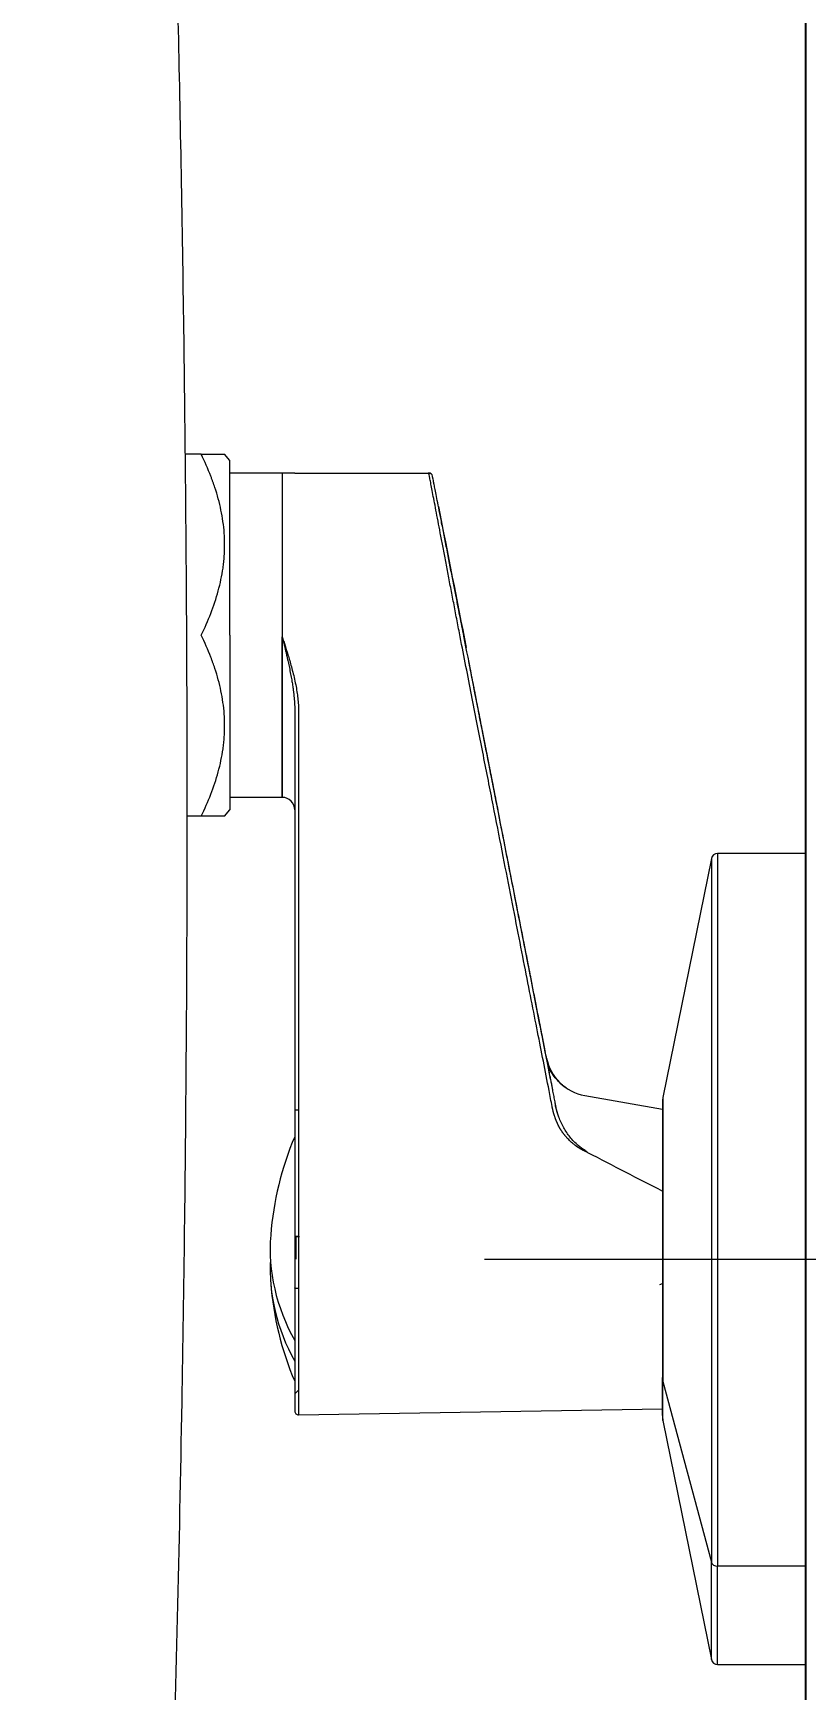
# Model space of a CAD drawing. Extents: x 19821 to 22981, y -91 to 2224.
# Drawn here: x 21900.9 to 21962.9, y 423.5 to 556.3 of the extents above; entities that cross this region are included whole.
import ezdxf

# ---------------------------------------------------------------- set-up
doc = ezdxf.new("R2010")
doc.units = 0
doc.header["$LTSCALE"] = 10
doc.header["$MEASUREMENT"] = 0
doc.header["$PDMODE"] = 3
doc.header["$PDSIZE"] = -10
doc.linetypes.add('CENTER2', pattern=[28.575, 19.05, -3.175, 3.175, -3.175])
doc.layers.get('0').update_dxf_attribs({"linetype": 'CONTINUOUS'})
doc.layers.get('DEFPOINTS').update_dxf_attribs({"linetype": 'CONTINUOUS'})
doc.layers.add('1', color=7, linetype='CONTINUOUS')
doc.layers.add('Cneter', color=1, linetype='CENTER2', lineweight=13)
doc.styles.add('Daelim Dimension', font='NanumGothic.ttf')
doc.dimstyles.new('DEFAULT', dxfattribs={"dimscale": 2, "dimtxt": 2, "dimasz": 2, "dimexe": 0, "dimexo": 2, "dimgap": 1, "dimtad": 1, "dimdec": 1, "dimzin": 9, "dimdsep": 46, "dimtxsty": 'Daelim Dimension', "dimcen": 0.5, "dimclrd": 5, "dimclre": 5, "dimclrt": 256, "dimadec": 1, "dimazin": 0, "dimtfac": 1, "dimtdec": 1, "dimtix": 1, "dimtmove": 0, "dimatfit": 3, "dimfxl": 1, "dimtolj": 1, "dimtzin": 1, "dimlwd": 9, "dimlwe": 9, "dimarcsym": 0})

# ---------------------------------------------------------------- blocks, each defined once
blk = doc.blocks.new('*D14')
at = {"color": 5, "lineweight": 9, "ltscale": 0.5, "transparency": 16777216}
for p, q in [((21966.92, 490.52), (22026.73, 490.52)), ((22024.73, 482.52), (22024.73, 433.52)), ((21966.92, 425.52), (22026.73, 425.52)), ((22024.73, 425.52), (22024.73, 356.32))]:
    blk.add_line(p, q, dxfattribs=at)
at = {"color": 5, "ltscale": 0.5, "transparency": 16777216}
for points in [[(22023.4, 482.52), (22026.06, 482.52), (22024.73, 490.52)], [(22023.4, 433.52), (22026.06, 433.52), (22024.73, 425.52)]]:
    blk.add_solid(points, dxfattribs=at)
at = {"layer": 'DEFPOINTS', "color": 0, "ltscale": 0.5, "transparency": 16777216}
for p in [(21962.92, 490.52), (22024.73, 490.52), (21962.92, 425.52)]:
    blk.add_point(p, dxfattribs=at)
at = {"color": 7, "ltscale": 0.5, "transparency": 16777216, "insert": (22011.84, 382.61), "char_height": 20, "attachment_point": 5, "rotation": 90, "style": 'Daelim Dimension'}
blk.add_mtext('\\A1;{\\fISOCPEUR|b0|i0|c0|p34;%%C}65', dxfattribs=at)
blk = doc.blocks.new('*D18')
at = {"color": 5, "lineweight": 9, "ltscale": 0.5, "transparency": 16777216}
for p, q in [((21836.72, 1429.78), (22153.24, 1429.78)), ((22151.24, 1421.78), (22151.24, 466.02)), ((21994.53, 458.02), (22153.24, 458.02))]:
    blk.add_line(p, q, dxfattribs=at)
at = {"color": 5, "ltscale": 0.5, "transparency": 16777216}
for points in [[(22149.91, 1421.78), (22152.57, 1421.78), (22151.24, 1429.78)], [(22149.91, 466.02), (22152.57, 466.02), (22151.24, 458.02)]]:
    blk.add_solid(points, dxfattribs=at)
at = {"layer": 'DEFPOINTS', "color": 0, "ltscale": 0.5, "transparency": 16777216}
for p in [(21832.72, 1429.78), (21990.53, 458.02), (22151.24, 458.02)]:
    blk.add_point(p, dxfattribs=at)
at = {"color": 7, "ltscale": 0.5, "transparency": 16777216, "insert": (22135.53, 943.9), "char_height": 20, "attachment_point": 5, "rotation": 90, "style": 'Daelim Dimension'}
blk.add_mtext('\\A1;(1140)', dxfattribs=at)

msp = doc.modelspace()

# ---------------------------------------------------------------- linework, layer by layer
at = {"ltscale": 0.5}
msp.add_line((21962.92, 208.85), (21962.92, 1609.68), dxfattribs=at)
at = {"layer": '1', "color": 7, "linetype": 'Continuous', "lineweight": 18}
for p, q in [((21914.42, 522.52), (21913.13, 522.52)), ((21916.72, 522.02), (21916.3, 522.52)), ((21916.72, 508.02), (21916.72, 522.02)), ((21921.92, 521.02), (21916.72, 521.02)), ((21920.92, 521.02), (21920.92, 495.02)), ((21921.92, 521.02), (21932.68, 521.02)), ((21916.72, 508.02), (21916.72, 494.02)), ((21916.3, 493.52), (21916.72, 494.02)), ((21920.92, 495.02), (21916.72, 495.02)), ((21914.42, 493.52), (21913.27, 493.52)), ((21955.34, 490.12), (21951.46, 470.97)), ((21962.92, 490.52), (21955.83, 490.52)), ((21962.92, 433.4), (21962.92, 490.52)), ((21945.19, 471.12), (21951.42, 470.02)), ((21951.42, 470.57), (21951.42, 448.52)), ((21921.92, 469.99), (21921.92, 459.82)), ((21921.92, 447.22), (21922.23, 447.52)), ((21951.42, 445.47), (21951.42, 448.52)), ((21922.23, 445.53), (21951.42, 446.02)), ((21951.46, 445.07), (21955.34, 425.92)), ((21962.92, 425.52), (21962.92, 433.4)), ((21955.83, 425.52), (21962.92, 425.52))]:
    msp.add_line(p, q, dxfattribs=at)
at = {"layer": '1', "color": 7, "linetype": 'Continuous', "lineweight": 13}
for p, q in [((21920.92, 495.02), (21920.92, 507.89)), ((21955.34, 490.12), (21955.34, 433.71)), ((21955.83, 490.52), (21955.83, 433.4)), ((21951.46, 470.97), (21951.46, 448.21)), ((21951.22, 455.98), (21951.42, 456.05)), ((21951.46, 445.07), (21951.46, 448.21)), ((21951.46, 448.21), (21955.34, 433.71)), ((21955.34, 425.92), (21955.34, 433.71)), ((21955.83, 425.52), (21955.83, 433.4)), ((21962.92, 433.4), (21955.83, 433.4))]:
    msp.add_line(p, q, dxfattribs=at)
at = {"layer": '1', "color": 7, "linetype": 'Continuous', "lineweight": 18}
for centre, radius, start, end in [((21920.92, 494.02), 1, 0, 90), ((21955.83, 490.02), 0.5, 90, 168.5507), ((21953.42, 470.57), 2, 168.5507, 180), ((21944.93, 458.02), 25.01, 156.9308, 175.6101), ((21944.93, 458.02), 25.01, 184.3899, 203.0692), ((21922.22, 445.83), 0.3, 180, 270.971), ((21953.42, 445.47), 2, 180, 191.4493), ((21955.83, 426.02), 0.5, 191.4493, 270)]:
    msp.add_arc(centre, radius, start, end, dxfattribs=at)
for centre, major_axis, ratio, start_param, end_param in [((21932.68, 520.72), (0, -0.3), 1, 1.764419, 3.141593), ((21945.85, 474.86), (0.6, 3.75), 1, 1.923377, 3.126033), ((21922.22, 469.99), (0.3, 0), 0.010013, 3.141593, 4.712389), ((21944.93, 458.84), (-24.98, 0), 0.757392, 6.225118, 6.682871), ((21944.93, 457.2), (-24.98, 0), 0.757392, 6.240032, 6.682871)]:
    msp.add_ellipse(centre, major_axis=major_axis, ratio=ratio, start_param=start_param, end_param=end_param, dxfattribs=at)
at = {"layer": '1', "color": 7, "linetype": 'Continuous', "lineweight": 13}
for centre, major_axis, start_param, end_param in [((21953.42, 448.52), (-2, 0), 0, 0.199829), ((21955.83, 433.78), (0.5, 0), 3.341421, 4.712389)]:
    msp.add_ellipse(centre, major_axis=major_axis, ratio=0.757392, start_param=start_param, end_param=end_param, dxfattribs=at)
at = {"layer": '1', "color": 7, "linetype": 'Continuous', "lineweight": 18}
for points, degree, knots in [([(21891.09, 294.74), (21892.34, 294.76), (21894.54, 295.23), (21897.39, 297.19), (21899.54, 299.82), (21900.97, 302.59), (21901.9, 305), (21902.7, 307.44), (21903.35, 309.79), (21903.88, 312.01), (21904.45, 314.59), (21905.08, 317.85), (21905.83, 322.41), (21906.63, 328.12), (21907.46, 335.22), (21908.31, 343.85), (21909.16, 354.16), (21909.98, 366.26), (21910.76, 380.18), (21911.46, 395.64), (21912.06, 412.16), (21912.54, 429.22), (21912.97, 449.89), (21913.27, 473.88), (21913.33, 500.79), (21913.14, 526.8), (21912.73, 551.79), (21912.11, 577.59), (21911.25, 604), (21910.17, 631.06), (21908.97, 656.91), (21907.67, 682.63), (21906.34, 707.84), (21904.98, 732.25), (21903.64, 754.93), (21902.66, 770.59), (21902.13, 778.8), (21902.05, 779.95)], 3, [0, 0, 0, 0, 0.0098692, 0.0185612, 0.0260259, 0.0349878, 0.0419891, 0.0482389, 0.0537814, 0.0586219, 0.0627631, 0.0698726, 0.0779196, 0.0871465, 0.0976336, 0.1094823, 0.1228, 0.1376865, 0.1542143, 0.1723311, 0.1910631, 0.2100056, 0.2289954, 0.2589947, 0.2880437, 0.3161446, 0.3433499, 0.3696884, 0.4013452, 0.4318616, 0.4619554, 0.4909507, 0.5220543, 0.5509332, 0.5778612, 0.6037331, 0.6079807, 0.6079807, 0.6079807, 0.6079807]), ([(21914.42, 522.52), (21914.7, 522.52), (21914.96, 522.52), (21915.42, 522.52), (21915.62, 522.52), (21915.95, 522.52), (21916.08, 522.52), (21916.19, 522.52), (21916.22, 522.52), (21916.24, 522.52), (21916.26, 522.52), (21916.26, 522.52), (21916.29, 522.52), (21916.3, 522.52), (21916.3, 522.52)], 3, [0, 0, 0, 0, 0.250439, 0.250439, 0.500878, 0.500878, 0.751317, 0.751317, 0.813927, 0.845232, 0.845232, 0.876537, 0.876537, 1, 1, 1, 1]), ([(21914.42, 508.02), (21914.7, 508.6), (21914.96, 509.18), (21915.42, 510.36), (21915.62, 510.96), (21915.95, 512.17), (21916.08, 512.78), (21916.19, 513.56), (21916.22, 513.79), (21916.24, 514.03), (21916.26, 514.18), (21916.26, 514.26), (21916.29, 514.65), (21916.3, 514.97), (21916.3, 515.59), (21916.29, 515.9), (21916.25, 516.52), (21916.21, 516.83), (21916.08, 517.75), (21915.95, 518.35), (21915.71, 519.26), (21915.62, 519.56), (21915.47, 520.01), (21915.41, 520.16), (21915.33, 520.39), (21915.3, 520.46), (21915.25, 520.61), (21915.22, 520.69), (21914.96, 521.36), (21914.7, 521.94), (21914.42, 522.52)], 3, [0, 0, 0, 0, 0.125, 0.125, 0.25, 0.25, 0.375, 0.375, 0.40625, 0.421875, 0.421875, 0.4375, 0.4375, 0.5, 0.5, 0.5625, 0.5625, 0.625, 0.625, 0.75, 0.75, 0.8125, 0.8125, 0.84375, 0.84375, 0.859375, 0.859375, 0.875, 0.875, 1, 1, 1, 1]), ([(21932.85, 520.95), (21932.83, 520.97), (21932.79, 520.99), (21932.73, 521), (21932.67, 521.01), (21932.64, 521), (21932.62, 521)], 3, [0, 0, 0, 0, 0.262744, 0.520016, 0.76699, 1, 1, 1, 1]), ([(21935.19, 507.89), (21935.15, 508.1), (21935.11, 508.32), (21935.03, 508.75), (21934.99, 508.96), (21934.86, 509.6), (21934.78, 510.02), (21934.62, 510.87), (21934.54, 511.28), (21934.38, 512.1), (21934.31, 512.51), (21934.15, 513.3), (21934.08, 513.69), (21933.94, 514.45), (21933.86, 514.82), (21933.73, 515.53), (21933.66, 515.88), (21933.53, 516.54), (21933.47, 516.86), (21933.36, 517.47), (21933.3, 517.76), (21933.2, 518.31), (21933.15, 518.56), (21933.06, 519.04), (21933.01, 519.26), (21932.93, 519.67), (21932.9, 519.85), (21932.84, 520.18), (21932.81, 520.33), (21932.76, 520.58), (21932.74, 520.68), (21932.71, 520.85), (21932.7, 520.91), (21932.68, 520.98), (21932.68, 520.99), (21932.68, 521), (21932.68, 521.01), (21932.68, 521.01)], 3, [0, 0, 0, 0, 0.032215, 0.032215, 0.064431, 0.064431, 0.128862, 0.128862, 0.193293, 0.193293, 0.257724, 0.257724, 0.322154, 0.322154, 0.386585, 0.386585, 0.451016, 0.451016, 0.515447, 0.515447, 0.579878, 0.579878, 0.644309, 0.644309, 0.70874, 0.70874, 0.773171, 0.773171, 0.837602, 0.837602, 0.902032, 0.902032, 0.966463, 0.966463, 0.998679, 0.998679, 1, 1, 1, 1]), ([(21935.49, 507.95), (21935.43, 508.21), (21935.33, 508.75), (21935.17, 509.56), (21934.99, 510.5), (21934.79, 511.51), (21934.57, 512.61), (21934.34, 513.78), (21934.11, 514.99), (21933.87, 516.2), (21933.65, 517.32), (21933.46, 518.26), (21933.32, 519.01), (21933.2, 519.59), (21933.12, 520.02), (21933.06, 520.33), (21933.02, 520.54), (21932.99, 520.66), (21932.98, 520.71), (21932.98, 520.73)], 3, [0, 0, 0, 0, 0.060455, 0.120911, 0.181366, 0.241821, 0.302276, 0.362732, 0.423187, 0.483642, 0.544098, 0.604553, 0.665008, 0.725463, 0.785919, 0.846374, 0.906829, 0.967285, 1, 1, 1, 1]), ([(21914.42, 493.52), (21914.7, 494.1), (21914.96, 494.68), (21915.42, 495.86), (21915.62, 496.46), (21915.95, 497.67), (21916.08, 498.28), (21916.19, 499.06), (21916.22, 499.29), (21916.24, 499.53), (21916.26, 499.68), (21916.26, 499.76), (21916.29, 500.15), (21916.3, 500.47), (21916.3, 501.09), (21916.29, 501.4), (21916.25, 502.02), (21916.21, 502.33), (21916.08, 503.25), (21915.95, 503.85), (21915.71, 504.76), (21915.62, 505.06), (21915.47, 505.51), (21915.41, 505.66), (21915.33, 505.89), (21915.3, 505.96), (21915.25, 506.11), (21915.22, 506.19), (21914.96, 506.86), (21914.7, 507.44), (21914.42, 508.02)], 3, [0, 0, 0, 0, 0.125, 0.125, 0.25, 0.25, 0.375, 0.375, 0.40625, 0.421875, 0.421875, 0.4375, 0.4375, 0.5, 0.5, 0.5625, 0.5625, 0.625, 0.625, 0.75, 0.75, 0.8125, 0.8125, 0.84375, 0.84375, 0.859375, 0.859375, 0.875, 0.875, 1, 1, 1, 1]), ([(21920.92, 507.89), (21920.93, 507.85), (21920.95, 507.78), (21920.98, 507.66), (21921.01, 507.54), (21921.04, 507.42), (21921.07, 507.29), (21921.1, 507.16), (21921.13, 507.03), (21921.16, 506.9), (21921.2, 506.72), (21921.26, 506.48), (21921.33, 506.16), (21921.42, 505.75), (21921.52, 505.29), (21921.61, 504.8), (21921.7, 504.34), (21921.76, 503.94), (21921.8, 503.66), (21921.82, 503.47), (21921.84, 503.35), (21921.85, 503.23), (21921.86, 503.11), (21921.87, 503), (21921.88, 502.89), (21921.89, 502.78), (21921.9, 502.68), (21921.91, 502.57), (21921.91, 502.47), (21921.92, 502.37), (21921.92, 502.28), (21921.92, 502.18), (21921.92, 502.09), (21921.92, 502.03), (21921.92, 502)], 3, [0, 0, 0, 0, 0.019398, 0.039331, 0.059798, 0.080799, 0.102333, 0.124399, 0.146998, 0.170127, 0.193786, 0.236616, 0.2925, 0.361405, 0.443272, 0.532357, 0.610373, 0.67736, 0.733372, 0.75402, 0.774256, 0.79408, 0.813493, 0.832494, 0.851085, 0.869265, 0.887036, 0.904398, 0.921352, 0.937898, 0.954036, 0.969765, 0.985086, 1, 1, 1, 1]), ([(21942.62, 471.59), (21942.6, 471.68), (21942.56, 471.89), (21942.5, 472.21), (21942.42, 472.57), (21942.35, 472.97), (21942.26, 473.41), (21942.17, 473.88), (21942.07, 474.39), (21941.96, 474.94), (21941.85, 475.52), (21941.72, 476.14), (21941.42, 477.68), (21940.99, 479.9), (21940.36, 483.12), (21939.7, 486.46), (21938.98, 490.14), (21938.36, 493.3), (21937.69, 496.74), (21936.98, 500.32), (21936.2, 504.32), (21935.71, 506.82), (21935.49, 507.95)], 3, [0, 0, 0, 0, 0.007919, 0.016856, 0.02681, 0.037781, 0.049769, 0.062774, 0.076797, 0.091838, 0.107896, 0.124972, 0.143066, 0.234687, 0.307705, 0.408922, 0.510139, 0.611356, 0.66989, 0.793792, 0.906481, 1, 1, 1, 1]), ([(21916.3, 493.52), (21916.3, 493.52), (21916.3, 493.52), (21916.3, 493.52), (21916.29, 493.52), (21916.25, 493.52), (21916.21, 493.52), (21916.08, 493.52), (21915.95, 493.52), (21915.71, 493.52), (21915.62, 493.52), (21915.47, 493.52), (21915.41, 493.52), (21915.33, 493.52), (21915.3, 493.52), (21915.25, 493.52), (21915.22, 493.52), (21914.96, 493.52), (21914.7, 493.52), (21914.42, 493.52)], 3, [0, 0, 0, 0, 0.001828, 0.001828, 0.1266, 0.1266, 0.251371, 0.251371, 0.500914, 0.500914, 0.625686, 0.625686, 0.688071, 0.688071, 0.719264, 0.719264, 0.750457, 0.750457, 1, 1, 1, 1]), ([(21943.69, 471.74), (21943.58, 471.82), (21943.3, 472.02), (21942.95, 472.38), (21942.5, 472.95), (21942.37, 473.23), (21942.31, 473.34)], 3, [0, 0, 0, 0, 0.100944, 0.277045, 0.485742, 1, 1, 1, 1]), ([(21951.42, 470.02), (21951.42, 470.02), (21951.42, 469.93), (21951.42, 469.52), (21951.42, 468.44), (21951.42, 466.75), (21951.42, 465.19), (21951.42, 464.06), (21951.42, 463.47)], 5, [0, 0, 0, 0, 0, 0, 0.25, 0.5, 0.75, 1, 1, 1, 1, 1, 1]), ([(21945.41, 466.57), (21945.4, 466.57), (21945.38, 466.58), (21945.36, 466.59), (21945.33, 466.6), (21945.3, 466.61), (21945.28, 466.62), (21945.25, 466.63), (21945.22, 466.65), (21945.2, 466.66), (21945.17, 466.67), (21945.14, 466.68), (21945.12, 466.7), (21945.09, 466.71), (21945.07, 466.72), (21945.04, 466.74), (21945.01, 466.75), (21944.99, 466.76), (21944.96, 466.78), (21944.93, 466.79), (21944.91, 466.81), (21944.88, 466.82), (21944.86, 466.84), (21944.83, 466.85), (21944.8, 466.87), (21944.78, 466.88), (21944.75, 466.9), (21944.73, 466.91), (21944.7, 466.93), (21944.68, 466.95), (21944.65, 466.96), (21944.62, 466.98), (21944.6, 467), (21944.57, 467.02), (21944.55, 467.03), (21944.52, 467.05), (21944.5, 467.07), (21944.47, 467.09), (21944.45, 467.11), (21944.42, 467.13), (21944.39, 467.15), (21944.34, 467.19), (21944.25, 467.26), (21944.13, 467.37), (21944.01, 467.47), (21943.9, 467.59), (21943.8, 467.68), (21943.74, 467.76), (21943.69, 467.81), (21943.64, 467.87), (21943.6, 467.92), (21943.55, 467.98), (21943.51, 468.03), (21943.47, 468.09), (21943.42, 468.14), (21943.38, 468.2), (21943.34, 468.26), (21943.3, 468.31), (21943.27, 468.37), (21943.23, 468.43), (21943.2, 468.47), (21943.19, 468.49)], 3, [0, 0, 0, 0, 0.009698, 0.019405, 0.029122, 0.038851, 0.048591, 0.058345, 0.068113, 0.077895, 0.087693, 0.097508, 0.107341, 0.117192, 0.127063, 0.136954, 0.146867, 0.156801, 0.166759, 0.176741, 0.186748, 0.196781, 0.206841, 0.216929, 0.227045, 0.237191, 0.247367, 0.257575, 0.267816, 0.278089, 0.288397, 0.29874, 0.309119, 0.319535, 0.329989, 0.340481, 0.351013, 0.361586, 0.3722, 0.382856, 0.393555, 0.404299, 0.456104, 0.508622, 0.561948, 0.616175, 0.671389, 0.69516, 0.718866, 0.742512, 0.766103, 0.789645, 0.81314, 0.836595, 0.860013, 0.8834, 0.906759, 0.930095, 0.953411, 0.976711, 1, 1, 1, 1]), ([(21921.92, 459.82), (21921.92, 459.8), (21921.92, 459.75), (21921.92, 459.67), (21921.92, 459.6), (21921.92, 459.52), (21921.92, 459.43), (21921.92, 459.35), (21921.92, 459.24), (21921.92, 459.06), (21921.92, 458.84), (21921.92, 458.63), (21921.92, 458.45), (21921.92, 458.27), (21921.92, 458.05), (21921.92, 457.72), (21921.92, 457.35), (21921.92, 457), (21921.92, 456.8), (21921.92, 456.69), (21921.92, 456.62), (21921.92, 456.54), (21921.92, 456.46), (21921.92, 456.37), (21921.92, 456.27), (21921.92, 456.17), (21921.92, 456.06), (21921.92, 455.95), (21921.92, 455.83), (21921.92, 455.75), (21921.92, 455.7)], 3, [0, 0, 0, 0, 0.017538, 0.035708, 0.054512, 0.073953, 0.09403, 0.114739, 0.131229, 0.174637, 0.244905, 0.290624, 0.332174, 0.369557, 0.424411, 0.492335, 0.611094, 0.693901, 0.740846, 0.756866, 0.774391, 0.793422, 0.813961, 0.836006, 0.859561, 0.884625, 0.9112, 0.939286, 0.968884, 1, 1, 1, 1]), ([(21922.01, 459.82), (21922.05, 459.82), (21922.15, 459.82), (21922.25, 459.82), (21922.31, 459.82)], 3, [0, 0, 0, 0, 0.416165, 1, 1, 1, 1]), ([(21921.92, 455.7), (21921.92, 455.36), (21921.92, 454.68), (21921.92, 453.68), (21921.92, 452.72), (21921.92, 451.78), (21921.92, 450.88), (21921.92, 450.04), (21921.92, 449.26), (21921.92, 448.55), (21921.92, 447.9), (21921.92, 447.34), (21921.92, 446.87), (21921.92, 446.5), (21921.92, 446.22), (21921.92, 446.02), (21921.92, 445.9), (21921.92, 445.84), (21921.92, 445.83), (21921.92, 445.83)], 3, [0, 0, 0, 0, 0.063309, 0.12444, 0.186739, 0.249993, 0.31386, 0.377816, 0.441569, 0.505155, 0.568951, 0.633135, 0.69656, 0.757389, 0.81476, 0.868347, 0.917521, 0.961623, 1, 1, 1, 1]), ([(21922.22, 455.65), (21922.22, 455.63), (21922.22, 455.59), (21922.22, 455.52), (21922.22, 455.42), (21922.22, 455.31), (21922.22, 455.18), (21922.22, 455.03), (21922.22, 454.85), (21922.22, 454.66), (21922.22, 454.45), (21922.22, 454.23), (21922.22, 453.98), (21922.22, 453.72), (21922.22, 453.44), (21922.22, 453.14), (21922.22, 452.83), (21922.22, 452.5), (21922.22, 452.16), (21922.22, 451.81), (21922.23, 451.45), (21922.23, 451.07), (21922.23, 450.69), (21922.23, 450.3), (21922.23, 449.91), (21922.23, 449.52), (21922.23, 449.13), (21922.23, 448.74), (21922.23, 448.35), (21922.23, 448.09), (21922.23, 447.92), (21922.23, 447.86), (21922.23, 447.8), (21922.23, 447.73), (21922.23, 447.67), (21922.23, 447.61), (21922.23, 447.55), (21922.23, 447.49), (21922.23, 447.43), (21922.23, 447.37), (21922.23, 447.32), (21922.23, 447.26), (21922.23, 447.21), (21922.23, 447.15), (21922.23, 447.1), (21922.23, 447.05), (21922.23, 447), (21922.23, 446.95), (21922.23, 446.9), (21922.23, 446.85), (21922.23, 446.8), (21922.23, 446.75), (21922.23, 446.71), (21922.23, 446.66), (21922.23, 446.62), (21922.23, 446.57), (21922.23, 446.53), (21922.23, 446.49), (21922.23, 446.45), (21922.23, 446.41), (21922.23, 446.37), (21922.23, 446.33), (21922.23, 446.29), (21922.23, 446.26), (21922.23, 446.22), (21922.23, 446.19), (21922.23, 446.15), (21922.23, 446.12), (21922.23, 446.09), (21922.23, 446.06), (21922.23, 446.03), (21922.23, 446), (21922.23, 445.97), (21922.23, 445.94), (21922.23, 445.91), (21922.23, 445.89), (21922.23, 445.86), (21922.23, 445.84), (21922.23, 445.82), (21922.23, 445.79), (21922.23, 445.77), (21922.23, 445.75), (21922.23, 445.73), (21922.23, 445.71), (21922.23, 445.7), (21922.23, 445.68), (21922.23, 445.66), (21922.23, 445.65), (21922.23, 445.63), (21922.23, 445.62), (21922.23, 445.61), (21922.23, 445.6), (21922.23, 445.59), (21922.23, 445.58), (21922.23, 445.57), (21922.23, 445.56), (21922.23, 445.55), (21922.23, 445.55), (21922.23, 445.54), (21922.23, 445.54), (21922.23, 445.53), (21922.23, 445.53), (21922.23, 445.53), (21922.23, 445.53), (21922.23, 445.53), (21922.23, 445.53)], 3, [0, 0, 0, 0, 0.003107, 0.007404, 0.012893, 0.019572, 0.027443, 0.036503, 0.046754, 0.058194, 0.070824, 0.084642, 0.09965, 0.115846, 0.133231, 0.151805, 0.17157, 0.192526, 0.214673, 0.238012, 0.262544, 0.28827, 0.315189, 0.343301, 0.372607, 0.403106, 0.434796, 0.467678, 0.50175, 0.537011, 0.543397, 0.549778, 0.556153, 0.562522, 0.568885, 0.575243, 0.581594, 0.58794, 0.594279, 0.600613, 0.606941, 0.613263, 0.619579, 0.625889, 0.632193, 0.638492, 0.644784, 0.651071, 0.657352, 0.663627, 0.669896, 0.676159, 0.682416, 0.688668, 0.694914, 0.701154, 0.707388, 0.713617, 0.719839, 0.726057, 0.732268, 0.738474, 0.744674, 0.750869, 0.757058, 0.763242, 0.76942, 0.775593, 0.78176, 0.787922, 0.794078, 0.800229, 0.806375, 0.812515, 0.81865, 0.82478, 0.830904, 0.837023, 0.843136, 0.849244, 0.855346, 0.861442, 0.867533, 0.873618, 0.879698, 0.885771, 0.891839, 0.8979, 0.903955, 0.910004, 0.916047, 0.922083, 0.928113, 0.934137, 0.940154, 0.946165, 0.95217, 0.958169, 0.964161, 0.970148, 0.976129, 0.982104, 0.988074, 0.99404, 1, 1, 1, 1]), ([(21951.42, 455.65), (21951.42, 455.19), (21951.42, 453.82), (21951.42, 451.64), (21951.42, 449.31), (21951.42, 447.31), (21951.42, 446.34), (21951.42, 446.07), (21951.42, 446.02), (21951.42, 446.02)], 5, [0, 0, 0, 0, 0, 0, 0.141186, 0.42753, 0.713874, 0.857046, 1, 1, 1, 1, 1, 1])]:
    msp.add_open_spline(points, degree=degree, knots=knots, dxfattribs=at)
for points, degree in [([(21933.45, 518.34), (21934.19, 514.57), (21934.93, 510.8), (21935.67, 507.03)], 3), ([(21920.92, 507.89), (21920.96, 507.78), (21921.03, 507.54), (21921.15, 507.19), (21921.27, 506.79), (21921.41, 506.35), (21921.55, 505.87), (21921.69, 505.35), (21921.84, 504.79), (21921.97, 504.2), (21922.08, 503.62), (21922.15, 503.1), (21922.21, 502.59), (21922.22, 502.2), (21922.22, 502)], 3), ([(21938.35, 493.38), (21935.88, 505.95)], 1), ([(21938.35, 493.39), (21935.95, 505.58)], 1), ([(21921.92, 502), (21921.92, 498.53), (21921.92, 491.55), (21921.92, 481.5), (21921.92, 473.91), (21921.92, 469.99)], 3), ([(21937.39, 498.25), (21936.98, 500.36)], 1), ([(21942.45, 472.44), (21936.98, 500.35)], 1), ([(21942.28, 473.31), (21940.41, 482.88)], 1), ([(21942.03, 474.6), (21941.88, 475.36)], 1), ([(21942.57, 470.25), (21942.49, 470.68), (21942.4, 471.1), (21942.32, 471.53)], 3), ([(21942.86, 470.31), (21942.83, 470.45), (21942.78, 470.74), (21942.7, 471.16), (21942.64, 471.45), (21942.62, 471.59)], 3), ([(21942.86, 470.31), (21942.84, 470.4), (21942.83, 470.49), (21942.81, 470.57)], 3), ([(21943, 469.72), (21942.83, 470.33)], 1), ([(21943, 469.72), (21942.94, 469.92), (21942.9, 470.11), (21942.86, 470.31)], 3), ([(21945.22, 466.72), (21945.26, 466.69), (21945.32, 466.64), (21945.38, 466.59), (21945.41, 466.57)], 3), ([(21945.41, 466.57), (21947.44, 465.51), (21949.44, 464.48), (21951.42, 463.47)], 3), ([(21951.42, 463.47), (21951.42, 462.78), (21951.42, 462.07), (21951.42, 461.33), (21951.42, 460.58), (21951.42, 459.82)], 5), ([(21922.01, 459.82), (21922.01, 459.22), (21922.01, 458.62), (21922, 458.02)], 3), ([(21951.42, 459.82), (21951.42, 458.99), (21951.42, 458.15), (21951.42, 457.31), (21951.42, 456.47), (21951.42, 455.65)], 5)]:
    msp.add_open_spline(points, degree=degree, dxfattribs=at)
at = {"layer": '1', "color": 7, "linetype": 'Continuous', "lineweight": 13}
for points in [[(21942.32, 471.53), (21942.17, 472.31), (21941.86, 473.88), (21941.41, 476.19), (21940.9, 478.77), (21940.36, 481.52), (21939.78, 484.49), (21939.15, 487.69), (21938.48, 491.14), (21937.75, 494.85), (21936.96, 498.86), (21936.11, 503.18), (21935.51, 506.28), (21935.19, 507.89)], [(21922.22, 502), (21922.22, 498.53), (21922.22, 491.54), (21922.22, 481.49), (21922.22, 473.91), (21922.22, 469.99)]]:
    msp.add_open_spline(points, degree=3, dxfattribs=at)
for points, knots in [([(21943.19, 468.49), (21943.19, 468.5), (21943.17, 468.52), (21943.16, 468.56), (21943.14, 468.59), (21943.12, 468.63), (21943.1, 468.66), (21943.08, 468.7), (21943.07, 468.73), (21943.05, 468.77), (21943.03, 468.8), (21943.02, 468.84), (21943, 468.87), (21942.99, 468.91), (21942.97, 468.94), (21942.95, 468.98), (21942.94, 469.01), (21942.92, 469.05), (21942.91, 469.08), (21942.9, 469.12), (21942.88, 469.15), (21942.87, 469.19), (21942.85, 469.23), (21942.84, 469.26), (21942.83, 469.3), (21942.81, 469.35), (21942.79, 469.41), (21942.76, 469.49), (21942.74, 469.56), (21942.71, 469.64), (21942.69, 469.71), (21942.67, 469.79), (21942.65, 469.87), (21942.63, 469.94), (21942.61, 470.02), (21942.6, 470.1), (21942.58, 470.17), (21942.57, 470.22), (21942.57, 470.25)], [0, 0, 0, 0, 0.020603, 0.041201, 0.061795, 0.082385, 0.102974, 0.123561, 0.144148, 0.164736, 0.185326, 0.205919, 0.226516, 0.247119, 0.267727, 0.288343, 0.308968, 0.329602, 0.350246, 0.370902, 0.391571, 0.412253, 0.432949, 0.453662, 0.474391, 0.495137, 0.537494, 0.579769, 0.621971, 0.664109, 0.706192, 0.74823, 0.790231, 0.832204, 0.874158, 0.916103, 0.958048, 1, 1, 1, 1]), ([(21922.22, 469.99), (21922.22, 469.66), (21922.22, 468.94), (21922.22, 467.81), (21922.22, 466.54), (21922.22, 465.06), (21922.22, 463.4), (21922.22, 461.61), (21922.22, 460.42), (21922.22, 459.82)], [0, 0, 0, 0, 0.0985, 0.209989, 0.334469, 0.471938, 0.647958, 0.82398, 1, 1, 1, 1]), ([(21945.22, 466.72), (21945.03, 466.83), (21944.58, 467.15), (21943.99, 467.77), (21943.47, 468.54), (21943.17, 469.21), (21943.04, 469.61), (21943, 469.72)], [0, 0, 0, 0, 0.181588, 0.428293, 0.666306, 0.909877, 1, 1, 1, 1]), ([(21922.22, 459.82), (21922.22, 459.8), (21922.22, 459.76), (21922.22, 459.7), (21922.22, 459.63), (21922.22, 459.56), (21922.22, 459.49), (21922.22, 459.42), (21922.22, 459.32), (21922.22, 459.2), (21922.22, 459.05), (21922.22, 458.93), (21922.21, 458.76), (21922.21, 458.55), (21922.21, 458.34), (21922.21, 458.17), (21922.21, 458.05), (21922.21, 457.95), (21922.21, 457.86), (21922.21, 457.78), (21922.21, 457.69), (21922.21, 457.6), (21922.22, 457.52), (21922.22, 457.43), (21922.22, 457.34), (21922.22, 457.26), (21922.22, 457.17), (21922.22, 457.08), (21922.22, 456.99), (21922.22, 456.91), (21922.22, 456.82), (21922.22, 456.67), (21922.22, 456.46), (21922.22, 456.26), (21922.22, 456.12), (21922.22, 456.05), (21922.22, 455.96), (21922.22, 455.87), (21922.22, 455.76), (21922.22, 455.69), (21922.22, 455.65)], [0, 0, 0, 0, 0.014225, 0.029054, 0.044489, 0.06053, 0.077177, 0.09443, 0.112289, 0.149863, 0.183796, 0.214087, 0.240736, 0.302617, 0.364532, 0.392337, 0.425516, 0.446168, 0.466822, 0.487478, 0.508185, 0.528928, 0.549708, 0.570525, 0.591377, 0.612265, 0.633189, 0.654148, 0.675141, 0.696169, 0.71723, 0.738325, 0.802574, 0.869545, 0.884125, 0.901579, 0.921902, 0.945087, 0.971125, 1, 1, 1, 1])]:
    msp.add_open_spline(points, degree=3, knots=knots, dxfattribs=at)
for points, weights in [([(21922.01, 459.82), (21921.95, 459.82), (21921.92, 459.82), (21921.92, 459.82)], [1.00000980246, 0.999137175091, 1.05652636024, 1.1721773579]), ([(21922.22, 459.82), (21922.15, 459.82), (21922.07, 459.82), (21922.01, 459.82)], [1.17208685651, 1.05822815013, 1.00086913211, 1.00000980245]), ([(21922.22, 455.65), (21922.05, 455.65), (21921.92, 455.67), (21921.92, 455.7)], [1.16804932757, 0.941456093061, 0.944012067303, 1.1757172503])]:
    msp.add_rational_spline(points, weights, degree=3, dxfattribs=at)
at = {"layer": 'Cneter', "lineweight": 5, "ltscale": 0.5}
msp.add_line((21937.14, 458.02), (21990.53, 458.02), dxfattribs=at)

# ---------------------------------------------------------------- dimensions: what is measured, and where the dimension line sits
at = {"color": 5, "ltscale": 0.5}
dim = msp.add_linear_dim(base=(22151.24, 458.02), p1=(21832.72, 1429.78), p2=(21990.53, 458.02), angle=90, text='(1140)', dimstyle='DEFAULT', override={"dimtxt": 10, "dimasz": 4, "dimexe": 1, "dimdec": 0, "dimclrt": 7}, dxfattribs=at)
dim.commit()
dim.dimension.update_dxf_attribs({"geometry": '*D18', "text_midpoint": (22135.53, 943.9)})
dim = msp.add_linear_dim(base=(22024.73, 490.52), p1=(21962.92, 425.52), p2=(21962.92, 490.52), angle=90, text='{\\fISOCPEUR|b0|i0|c0|p34;%%C}<>', dimstyle='DEFAULT', override={"dimtxt": 10, "dimasz": 4, "dimexe": 1, "dimdec": 0, "dimclrt": 7}, dxfattribs=at)
dim.commit()
dim.dimension.update_dxf_attribs({"geometry": '*D14', "text_midpoint": (22024.73, 382.61), "dimtype": 160})

doc.saveas('drawing.dxf')
